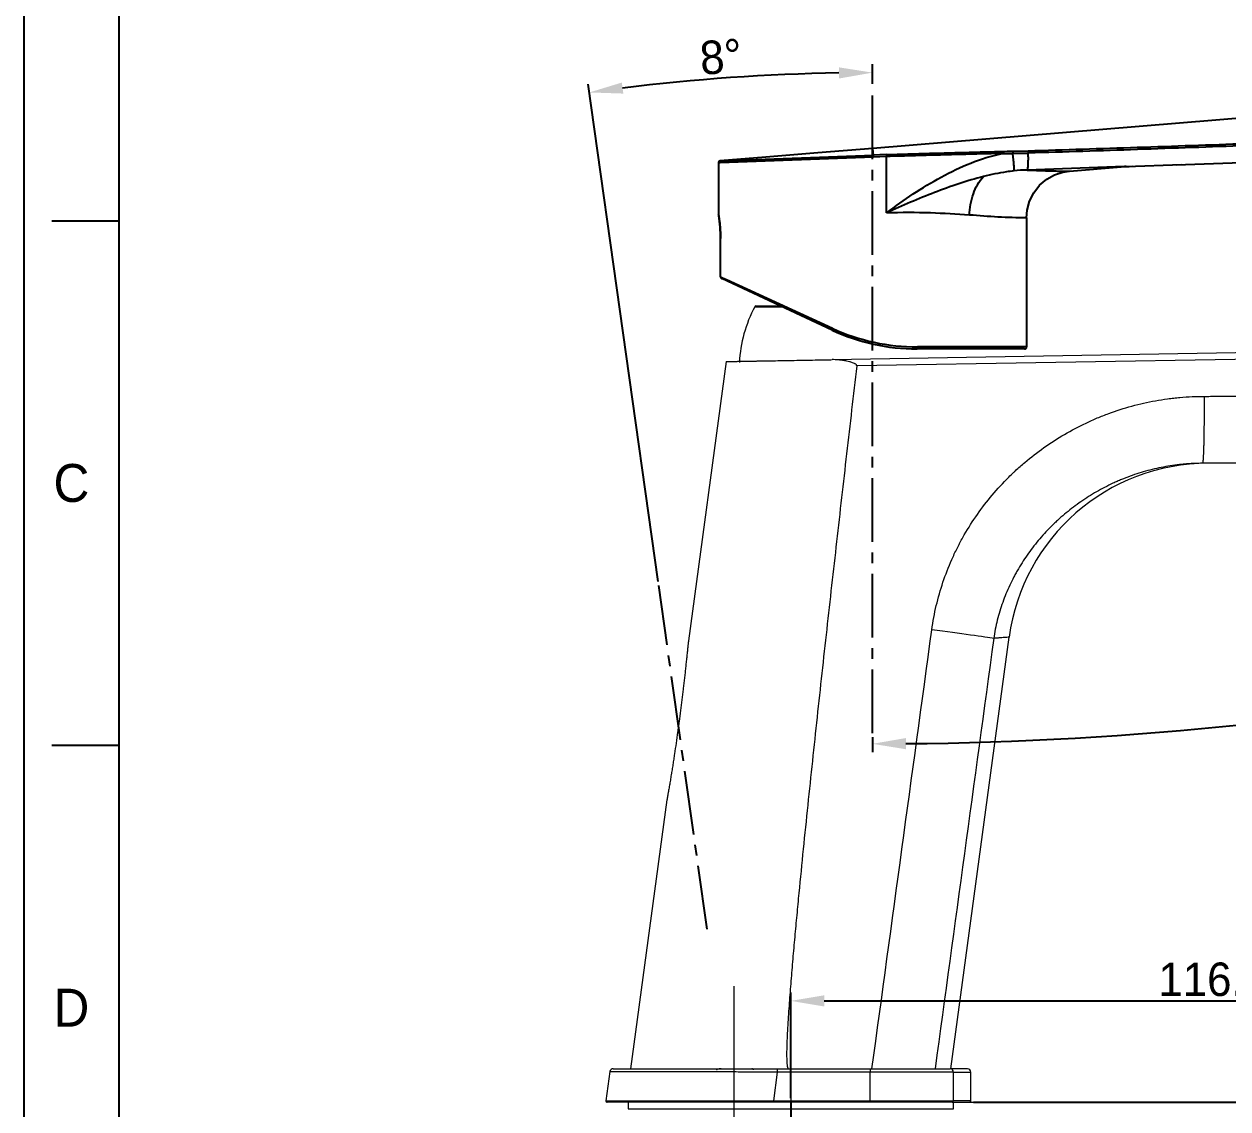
# Model space of a CAD drawing. Extents: x 8168 to 8762, y -18775 to -18355.
# Drawn here: x 8167.7 to 8347.4, y -18658.4 to -18496.3 of the extents above; entities that cross this region are included whole.
import ezdxf

# ---------------------------------------------------------------- set-up
doc = ezdxf.new("R2010")
doc.units = 0
doc.header["$MEASUREMENT"] = 0
for name, pattern in [('CENTER', [47.5, 22, -8.5, 8.5, -8.5]), ('CENTER2', [28.575, 19.05, -3.175, 3.175, -3.175]), ('HIDDEN2', [4.7625, 3.175, -1.5875])]:
    doc.linetypes.add(name, pattern=pattern)
doc.layers.get('0').update_dxf_attribs({"linetype": 'CONTINUOUS'})
doc.layers.get('DEFPOINTS').update_dxf_attribs({"linetype": 'CONTINUOUS'})
for name, color, linetype in [('1', 4, 'HIDDEN2'), ('CENTER', 1, 'CENTER2'), ('DIM', 2, 'CONTINUOUS')]:
    doc.layers.add(name, color=color, linetype=linetype)
doc.styles.get("Standard").update_dxf_attribs({"font": ''})
doc.styles.get('Standard').set_extended_font_data('Gulim')
doc.dimstyles.new('ISO-25', dxfattribs={"dimtxt": 2.5, "dimasz": 2.5, "dimexe": 1.25, "dimexo": 0.625, "dimtad": 1, "dimdec": 1, "dimdsep": 46, "dimtxsty": 'Standard', "dimcen": 2.5, "dimadec": 0, "dimazin": 0, "dimtfac": 1, "dimtdec": 1, "dimtmove": 0, "dimatfit": 3, "dimfxl": 1, "dimarcsym": 0})

# ---------------------------------------------------------------- blocks, each defined once
blk = doc.blocks.new('*D22')
at = {"layer": 'DEFPOINTS', "color": 0, "transparency": 16777216}
for p in [(8398.74, -18564.88, 0), (8398.74, -18642.22), (8282.16, -18657.36, 0)]:
    blk.add_point(p, dxfattribs=at)
at = {"layer": 'DIM', "color": 3, "lineweight": -2, "transparency": 16777216}
for p, q in [((8398.74, -18565.5), (8398.74, -18643.47)), ((8282.16, -18656.74), (8282.16, -18640.97)), ((8287.16, -18642.22), (8393.74, -18642.22))]:
    blk.add_line(p, q, dxfattribs=at)
at = {"layer": 'DIM', "color": 3, "transparency": 16777216}
for points in [[(8287.16, -18641.39), (8287.16, -18643.06), (8282.16, -18642.22)], [(8393.74, -18641.39), (8393.74, -18643.06), (8398.74, -18642.22)]]:
    blk.add_solid(points, dxfattribs=at)
at = {"layer": 'DIM', "color": 3, "transparency": 16777216, "insert": (8345.24, -18639.03), "char_height": 5, "attachment_point": 5}
blk.add_mtext('116.5', dxfattribs=at)
blk = doc.blocks.new('*D13')
at = {"layer": 'DEFPOINTS', "color": 0, "transparency": 16777216}
for p in [(8280.23, -18503.88), (8294.36, -18505.83, 0), (8262.45, -18580.19, 0), (8294.36, -18602.22, 0), (8269.66, -18631.5, 0)]:
    blk.add_point(p, dxfattribs=at)
at = {"layer": 'DIM', "color": 3, "lineweight": -2, "transparency": 16777216}
for p, q in [((8294.36, -18505.2), (8294.36, -18502.3)), ((8262.36, -18579.57), (8251.92, -18505.27))]:
    blk.add_line(p, q, dxfattribs=at)
blk.add_arc((8294.36, -18807.27), 303.71, 90.9433, 97.0567, dxfattribs=at)
at = {"layer": 'DIM', "color": 3, "transparency": 16777216}
for points in [[(8289.35, -18502.76), (8289.37, -18504.43), (8294.36, -18503.55)], [(8257.16, -18506.68), (8256.94, -18505.03), (8252.09, -18506.51)]]:
    blk.add_solid(points, dxfattribs=at)
at = {"layer": 'DIM', "color": 3, "transparency": 16777216, "insert": (8271.72, -18501.2), "char_height": 5, "attachment_point": 5, "rotation": 4.2298}
blk.add_mtext('8°', dxfattribs=at)
blk = doc.blocks.new('*D14')
at = {"layer": 'DEFPOINTS', "color": 0, "transparency": 16777216}
for p in [(8282.16, -18656.66), (8418.4, -18657.36, 0), (8418.4, -18667.07)]:
    blk.add_point(p, dxfattribs=at)
at = {"layer": 'DIM', "color": 3, "lineweight": -2, "transparency": 16777216}
for p, q in [((8282.16, -18657.29), (8282.16, -18668.32)), ((8418.4, -18657.99), (8418.4, -18668.32)), ((8287.16, -18667.07), (8413.4, -18667.07))]:
    blk.add_line(p, q, dxfattribs=at)
at = {"layer": 'DIM', "color": 3, "transparency": 16777216}
for points in [[(8287.16, -18666.23), (8287.16, -18667.9), (8282.16, -18667.07)], [(8413.4, -18666.23), (8413.4, -18667.9), (8418.4, -18667.07)]]:
    blk.add_solid(points, dxfattribs=at)
at = {"layer": 'DIM', "color": 3, "transparency": 16777216, "insert": (8347.6, -18663.87), "char_height": 5, "attachment_point": 5}
blk.add_mtext('136.2', dxfattribs=at)
blk = doc.blocks.new('*D15')
at = {"layer": 'DEFPOINTS', "color": 0, "transparency": 16777216}
for p in [(8398.74, -18564.88, 0), (8440.93, -18564.88), (8308.84, -18657.36, 0)]:
    blk.add_point(p, dxfattribs=at)
at = {"layer": 'DIM', "color": 3, "lineweight": -2, "transparency": 16777216}
for p, q in [((8399.37, -18564.88), (8442.18, -18564.88)), ((8440.93, -18652.36), (8440.93, -18569.88)), ((8309.47, -18657.36), (8442.18, -18657.36))]:
    blk.add_line(p, q, dxfattribs=at)
at = {"layer": 'DIM', "color": 3, "transparency": 16777216}
for points in [[(8440.09, -18569.88), (8441.76, -18569.88), (8440.93, -18564.88)], [(8440.09, -18652.36), (8441.76, -18652.36), (8440.93, -18657.36)]]:
    blk.add_solid(points, dxfattribs=at)
at = {"layer": 'DIM', "color": 3, "transparency": 16777216, "insert": (8437.74, -18609.6), "char_height": 5, "attachment_point": 5, "rotation": 90}
blk.add_mtext('92.5', dxfattribs=at)
blk = doc.blocks.new('*D16')
at = {"layer": 'DEFPOINTS', "color": 0, "transparency": 16777216}
for p in [(8294.36, -18505.83, 0), (8395.84, -18551.21, 0), (8294.36, -18602.22, 0), (8331.33, -18602.53), (8418.4, -18657.36, 0)]:
    blk.add_point(p, dxfattribs=at)
at = {"layer": 'DIM', "color": 3, "lineweight": -2, "transparency": 16777216}
blk.add_line((8294.36, -18602.84), (8294.36, -18605.07), dxfattribs=at)
blk.add_arc((8294.36, -18073.79), 530.03, 270.5405, 281.4595, dxfattribs=at)
at = {"layer": 'DIM', "color": 3, "transparency": 16777216}
for points in [[(8399.49, -18592.44), (8399.83, -18594.07), (8404.56, -18592.24)], [(8299.36, -18604.63), (8299.35, -18602.96), (8294.36, -18603.82)]]:
    blk.add_solid(points, dxfattribs=at)
at = {"layer": 'DIM', "color": 3, "transparency": 16777216, "insert": (8355.42, -18597.07), "char_height": 5, "attachment_point": 5, "rotation": 6.6553}
blk.add_mtext('12°', dxfattribs=at)

msp = doc.modelspace()

# ---------------------------------------------------------------- linework, layer by layer
for p, q in [((8181.82, -18369.03), (8181.82, -18760.75)), ((8181.82, -18525.72), (8171.82, -18525.72)), ((8181.82, -18604.06), (8171.82, -18604.06))]:
    msp.add_line(p, q)
at = {"color": 7, "linetype": 'Continuous'}
for p, q in [((8396.03, -18506.49, 0), (8294.41, -18514.86, 0)), ((8271.63, -18516.73, 0), (8294.52, -18515.87, 0)), ((8294.53, -18516.17, 0), (8271.64, -18517.02, 0)), ((8294.52, -18515.87, 0), (8294.41, -18514.86, 0)), ((8296.42, -18515.8, 0), (8294.52, -18515.87, 0)), ((8294.53, -18516.17, 0), (8294.52, -18515.87, 0)), ((8296.46, -18516.09, 0), (8294.53, -18516.17, 0)), ((8296.46, -18524.51, 0), (8296.46, -18516.09, 0)), ((8315.27, -18515.28, 0), (8317.59, -18515.22, 0)), ((8271.64, -18517.02, 0), (8271.36, -18517.03, 0)), ((8271.36, -18517.03, 0), (8271.36, -18524.53, 0)), ((8331.97, -18517.58, 0), (8317.48, -18518.1, 0)), ((8323.78, -18518.26, 0), (8332.07, -18517.58, 0)), ((8332.22, -18517.57, 0), (8331.97, -18517.58, 0)), ((8332.05, -18517.58, 0), (8332.16, -18517.57, 0)), ((8332.14, -18517.57, 0), (8332.31, -18517.57, 0)), ((8332.22, -18517.57, 0), (8340.55, -18517.27, 0)), ((8332.31, -18517.57, 0), (8332.7, -18517.55, 0)), ((8332.7, -18517.55, 0), (8333.16, -18517.54, 0)), ((8271.36, -18524.53, 0), (8271.36, -18524.58, 0)), ((8271.36, -18524.53, 0), (8271.37, -18524.62, 0)), ((8271.36, -18524.58, 0), (8271.38, -18524.68, 0)), ((8271.38, -18524.68, 0), (8271.43, -18524.97, 0)), ((8271.43, -18524.97, 0), (8271.49, -18525.45, 0)), ((8317.36, -18525.24, 0), (8317.36, -18544.53, 0)), ((8271.68, -18534.06, 0), (8271.68, -18528.33, 0)), ((8271.68, -18534.06, 0), (8271.68, -18528.33, 0)), ((8271.68, -18528.33, 0), (8271.68, -18528.33, 0)), ((8271.68, -18534.06, 0), (8271.68, -18534.06, 0)), ((8271.68, -18534.06, 0), (8271.87, -18534.15, 0)), ((8288.33, -18542.02, 0), (8271.85, -18534.33, 0)), ((8271.87, -18534.15, 0), (8272.32, -18534.36, 0)), ((8272.32, -18534.36, 0), (8272.55, -18534.46, 0)), ((8272.55, -18534.46, 0), (8288.38, -18541.74, 0)), ((8288.38, -18541.74, 0), (8288.43, -18541.77, 0)), ((8317.06, -18544.83, 0), (8301.01, -18544.83, 0)), ((8317.36, -18544.53, 0), (8301.1, -18544.53, 0))]:
    msp.add_line(p, q, dxfattribs=at)
msp.add_lwpolyline([(8167.68, -18354.89), (8761.62, -18354.89), (8761.62, -18774.89), (8167.68, -18774.89)], close=True)
at = {"color": 7, "linetype": 'Continuous', "elevation": 0}
for points in [[(8294.41, -18514.86), (8286.2, -18515.53), (8278.45, -18516.16), (8271.63, -18516.73)], [(8339.73, -18517.3), (8360.55, -18516.57), (8382.64, -18515.8)], [(8317.36, -18525.24), (8317.45, -18524.1), (8317.81, -18522.76), (8318.45, -18521.49), (8319.32, -18520.38), (8320.38, -18519.48), (8321.56, -18518.82), (8322.78, -18518.42), (8323.78, -18518.26)], [(8271.49, -18525.44), (8271.56, -18526.08), (8271.58, -18526.27)], [(8271.56, -18526.07), (8271.63, -18526.83), (8271.67, -18527.67), (8271.68, -18528.33)]]:
    msp.add_lwpolyline(points, dxfattribs=at)
at = {"color": 7, "linetype": 'Continuous'}
for centre, radius, start, end in [((8298.1, -17914.98, 0), 600.55, 271.48644, 271.63885), ((8312.68, -18344.53, 0), 171.1, 270.3429, 270.8789), ((8312.16, -18306.9, 0), 208.73, 270.8643, 271.5007), ((8248.44, -18528.42, 0), 23.25, 8.6979, 9.4021), ((8248.94, -18528.36, 0), 22.74, 0.0766, 8.7304), ((8271.98, -18534.06, 0), 0.3, 179.4081, 245), ((8301.01, -18514.83, 0), 30, 245, 270), ((8301.09, -18514.1, 0), 30.43, 245.4058, 270.0109), ((8317.06, -18544.53, 0), 0.3, 270, 0)]:
    msp.add_arc(centre, radius, start, end, dxfattribs=at)
for points, knots in [([(8317.59, -18515.22, 0), (8320.31, -18515.14, 0), (8325.75, -18514.98, 0), (8336.61, -18514.61, 0), (8350.2, -18514.14, 0), (8366.5, -18513.56, 0), (8377.37, -18513.16, 0), (8382.8, -18512.96, 0)], [0, 0, 0, 0, 0.124972, 0.249968, 0.499976, 0.749987, 1, 1, 1, 1]), ([(8382.82, -18513.23, 0), (8377.39, -18513.45, 0), (8366.52, -18513.87, 0), (8350.23, -18514.47, 0), (8336.64, -18514.94, 0), (8325.78, -18515.33, 0), (8320.34, -18515.48, 0), (8317.62, -18515.55, 0)], [0, 0, 0, 0, 0.250007, 0.500011, 0.750011, 0.875009, 1, 1, 1, 1]), ([(8296.42, -18515.8, 0), (8297.86, -18515.74, 0), (8300.74, -18515.66, 0), (8305.05, -18515.55, 0), (8309.36, -18515.43, 0), (8312.24, -18515.36, 0), (8313.68, -18515.33, 0)], [0, 0, 0, 0, 0.250128, 0.500098, 0.750056, 1, 1, 1, 1]), ([(8296.42, -18515.8, 0), (8296.43, -18515.8, 0), (8296.43, -18515.84, 0), (8296.44, -18515.9, 0), (8296.45, -18515.99, 0), (8296.46, -18516.06, 0), (8296.46, -18516.09, 0)], [0, 0, 0, 0, 0.100549, 0.329164, 0.652939, 1, 1, 1, 1]), ([(8296.46, -18524.51, 0), (8297.76, -18523.53, 0), (8300.41, -18521.63, 0), (8305.95, -18518.23, 0), (8310.53, -18516.31, 0), (8313.71, -18515.62, 0)], [0, 0, 0, 0, 0.250467, 0.50088, 1, 1, 1, 1]), ([(8313.71, -18515.62, 0), (8312.27, -18515.66, 0), (8309.39, -18515.73, 0), (8305.08, -18515.84, 0), (8300.77, -18515.96, 0), (8297.89, -18516.04, 0), (8296.46, -18516.09, 0)], [0, 0, 0, 0, 0.25, 0.499999, 0.749999, 1, 1, 1, 1]), ([(8313.68, -18515.33, 0), (8313.68, -18515.34, 0), (8313.69, -18515.37, 0), (8313.7, -18515.47, 0), (8313.7, -18515.56, 0), (8313.71, -18515.62, 0)], [0, 0, 0, 0, 0.122059, 0.355282, 1, 1, 1, 1]), ([(8315.27, -18515.28, 0), (8315.28, -18515.29, 0), (8315.29, -18515.33, 0), (8315.3, -18515.44, 0), (8315.31, -18515.53, 0), (8315.31, -18515.6, 0)], [0, 0, 0, 0, 0.130519, 0.361419, 1, 1, 1, 1]), ([(8315.48, -18518.24, 0), (8315.49, -18518.2, 0), (8315.51, -18518.09, 0), (8315.52, -18517.78, 0), (8315.49, -18517.24, 0), (8315.42, -18516.47, 0), (8315.35, -18515.9, 0), (8315.31, -18515.6, 0)], [0, 0, 0, 0, 0.047594, 0.121488, 0.348746, 0.658195, 1, 1, 1, 1]), ([(8317.48, -18518.1, 0), (8317.5, -18518.08, 0), (8317.53, -18518, 0), (8317.56, -18517.85, 0), (8317.59, -18517.61, 0), (8317.61, -18517.29, 0), (8317.63, -18516.91, 0), (8317.64, -18516.33, 0), (8317.63, -18515.87, 0), (8317.62, -18515.55, 0)], [0, 0, 0, 0, 0.032697, 0.094503, 0.188467, 0.312787, 0.463679, 0.634089, 1, 1, 1, 1]), ([(8317.59, -18515.22, 0), (8317.6, -18515.23, 0), (8317.61, -18515.27, 0), (8317.62, -18515.38, 0), (8317.62, -18515.48, 0), (8317.62, -18515.55, 0)], [0, 0, 0, 0, 0.129983, 0.366985, 1, 1, 1, 1]), ([(8271.63, -18516.73, 0), (8271.56, -18516.74, 0), (8271.42, -18516.81, 0), (8271.36, -18516.96, 0), (8271.36, -18517.03, 0)], [0, 0, 0, 0, 0.50012, 1, 1, 1, 1]), ([(8317.48, -18518.1, 0), (8318.39, -18518.14, 0), (8319.66, -18518.19, 0), (8321.22, -18518.24, 0), (8322.11, -18518.25, 0), (8322.81, -18518.26, 0), (8323.31, -18518.26, 0), (8323.62, -18518.26, 0), (8323.75, -18518.26, 0), (8323.78, -18518.26, 0)], [0, 0, 0, 0, 0.432682, 0.604436, 0.74539, 0.856258, 0.936226, 0.984021, 1, 1, 1, 1]), ([(8310.93, -18519.08, 0), (8308.45, -18519.71, 0), (8304.79, -18520.96, 0), (8300.01, -18522.9, 0), (8297.64, -18523.97, 0), (8296.46, -18524.51, 0)], [0, 0, 0, 0, 0.495809, 0.746973, 1, 1, 1, 1]), ([(8308.84, -18524.83, 0), (8308.88, -18523.76, 0), (8309.24, -18521.7, 0), (8310.24, -18519.81, 0), (8310.93, -18519.08, 0)], [0, 0, 0, 0, 0.515911, 1, 1, 1, 1]), ([(8315.48, -18518.24, 0), (8315.11, -18518.28, 0), (8313.57, -18518.48, 0), (8312.06, -18518.8, 0), (8310.93, -18519.08, 0)], [0, 0, 0, 0, 0.244316, 1, 1, 1, 1]), ([(8308.84, -18524.83, 0), (8306.91, -18524.69, 0), (8302.78, -18524.45, 0), (8298.65, -18524.44, 0), (8296.46, -18524.51, 0)], [0, 0, 0, 0, 0.469876, 1, 1, 1, 1]), ([(8288.38, -18541.74, 0), (8288.35, -18541.8, 0), (8288.33, -18541.89, 0), (8288.31, -18541.98, 0), (8288.32, -18542.01, 0), (8288.33, -18542.02, 0)], [0, 0, 0, 0, 0.673313, 0.892246, 1, 1, 1, 1]), ([(8301.01, -18544.83, 0), (8301.02, -18544.83, 0), (8301.05, -18544.8, 0), (8301.09, -18544.7, 0), (8301.1, -18544.6, 0), (8301.1, -18544.53, 0)], [0, 0, 0, 0, 0.118627, 0.343394, 1, 1, 1, 1])]:
    msp.add_open_spline(points, degree=3, knots=knots, dxfattribs=at)
for points in [[(8317.48, -18518.1, 0), (8316.81, -18518.11, 0), (8316.14, -18518.16, 0), (8315.48, -18518.24, 0)], [(8317.36, -18525.24, 0), (8314.52, -18525.27, 0), (8311.68, -18525.03, 0), (8308.84, -18524.83, 0)], [(8271.68, -18534.06, 0), (8271.68, -18534.13, 0), (8271.71, -18534.21, 0), (8271.76, -18534.27, 0)], [(8271.76, -18534.27, 0), (8271.79, -18534.29, 0), (8271.82, -18534.32, 0), (8271.85, -18534.33, 0)]]:
    msp.add_open_spline(points, degree=3, dxfattribs=at)
at = {"layer": '1', "color": 1, "linetype": 'Continuous', "lineweight": 13}
for p, q in [((8276.79, -18538.52, 0), (8280.83, -18538.52, 0)), ((8394.4, -18545.58, 0), (8292.01, -18547.37, 0)), ((8294.04, -18652.86, 0), (8280.15, -18652.86, 0)), ((8294.04, -18652.36, 0), (8294.04, -18652.86, 0)), ((8306.43, -18652.86, 0), (8294.04, -18652.86, 0)), ((8294.04, -18657.16, 0), (8294.04, -18652.86, 0)), ((8306.43, -18652.86, 0), (8309.04, -18652.86, 0)), ((8306.43, -18652.86, 0), (8306.43, -18657.16, 0)), ((8279.57, -18657.16, 0), (8294.04, -18657.16, 0)), ((8294.04, -18657.16, 0), (8306.43, -18657.16, 0)), ((8294.04, -18657.36, 0), (8294.04, -18657.16, 0)), ((8309.04, -18657.16, 0), (8306.43, -18657.16, 0))]:
    msp.add_line(p, q, dxfattribs=at)
at = {"layer": '1', "color": 7, "linetype": 'Continuous', "lineweight": 18}
for p, q in [((8276.97, -18538.41, 0), (8280.6, -18538.41, 0)), ((8288.34, -18546.43, 0), (8394.36, -18544.58, 0)), ((8272.52, -18546.71, 0), (8266.88, -18588.42, 0)), ((8306.04, -18652.36, 0), (8314.76, -18587.9, 0)), ((8263.67, -18612.21, 0), (8258.24, -18652.35, 0)), ((8255.15, -18652.79, 0), (8254.57, -18657.13, 0)), ((8280.15, -18652.86, 0), (8279.57, -18657.16, 0)), ((8280.16, -18652.36, 0), (8294.04, -18652.36, 0)), ((8294.04, -18652.36, 0), (8305.96, -18652.36, 0)), ((8308.54, -18652.36, 0), (8305.96, -18652.36, 0)), ((8309.04, -18657.16, 0), (8309.04, -18652.86, 0)), ((8257.86, -18657.36, 0), (8257.86, -18658.36, 0)), ((8257.86, -18658.36, 0), (8306.46, -18658.36, 0)), ((8294.04, -18657.36, 0), (8279.58, -18657.36, 0)), ((8306.24, -18657.36, 0), (8294.04, -18657.36, 0)), ((8306.24, -18657.36, 0), (8418.4, -18657.36, 0)), ((8306.46, -18658.36, 0), (8306.46, -18657.36, 0))]:
    msp.add_line(p, q, dxfattribs=at)
at = {"layer": '1', "color": 1, "linetype": 'CENTER', "lineweight": 13}
for p, q in [((8273.66, -18640.02, 0), (8273.66, -18712.86, 0)), ((8282.16, -18648.86, 0), (8282.16, -18664.86, 0))]:
    msp.add_line(p, q, dxfattribs=at)
at = {"layer": '1', "color": 7, "linetype": 'Continuous', "lineweight": 18}
for centre, radius, start, end in [((8294.36, -18547.86, 0), 19.9, 151.9871, 177.134), ((8276.97, -18538.61, 0), 0.2, 90, 151.9871), ((8308.54, -18652.86, 0), 0.5, 0, 90), ((8308.84, -18657.16, 0), 0.2, 270, 0)]:
    msp.add_arc(centre, radius, start, end, dxfattribs=at)
for centre, major_axis, ratio, start_param, end_param in [((8344.49, -18591.91, 0), (0, 30), 1, 0.000004, 1.436767), ((8255.65, -18652.86, 0), (0, 0.5), 0.999998, 6.283038, 7.708231), ((8254.76, -18657.16, 0), (0, 0.2), 1, 1.404779, 3.14166)]:
    msp.add_ellipse(centre, major_axis=major_axis, ratio=ratio, start_param=start_param, end_param=end_param, dxfattribs=at)
at = {"layer": '1', "color": 1, "linetype": 'Continuous', "lineweight": 13}
for centre, major_axis, ratio, start_param, end_param in [((8302.98, -18586.78, 0), (9.91, -1.35), 0.003338, 0.290641, 1.546297), ((8305.96, -18652.86, 0), (0, -0.5), 0.953501, 1.570796, 3.141593), ((8306.24, -18657.16, 0), (0, -0.2), 0.953501, 0, 1.570796)]:
    msp.add_ellipse(centre, major_axis=major_axis, ratio=ratio, start_param=start_param, end_param=end_param, dxfattribs=at)
at = {"layer": '1', "color": 7, "linetype": 'Continuous', "lineweight": 18}
for points, degree, knots in [([(8272.52, -18546.71, 0), (8272.52, -18546.71, 0), (8272.52, -18546.71, 0), (8272.52, -18546.71, 0), (8272.52, -18546.71, 0), (8272.53, -18546.71, 0), (8272.53, -18546.71, 0), (8272.55, -18546.71, 0), (8272.57, -18546.71, 0), (8272.64, -18546.71, 0), (8272.71, -18546.71, 0), (8272.85, -18546.7, 0), (8272.9, -18546.7, 0), (8272.99, -18546.7, 0), (8273.02, -18546.7, 0), (8273.09, -18546.7, 0), (8273.12, -18546.7, 0), (8273.3, -18546.69, 0), (8273.46, -18546.69, 0), (8273.74, -18546.69, 0), (8273.83, -18546.69, 0), (8273.99, -18546.68, 0), (8274.04, -18546.68, 0), (8274.15, -18546.68, 0), (8274.21, -18546.68, 0), (8274.5, -18546.67, 0), (8274.75, -18546.67, 0), (8275.15, -18546.66, 0), (8275.37, -18546.66, 0), (8275.59, -18546.65, 0), (8275.74, -18546.65, 0), (8275.82, -18546.65, 0), (8276.21, -18546.64, 0), (8276.54, -18546.64, 0), (8277.07, -18546.63, 0), (8277.34, -18546.62, 0), (8277.62, -18546.62, 0), (8277.81, -18546.62, 0), (8277.91, -18546.61, 0), (8278.4, -18546.61, 0), (8279.21, -18546.59, 0), (8280.09, -18546.58, 0), (8280.66, -18546.57, 0), (8280.78, -18546.56, 0), (8281.01, -18546.56, 0), (8281.13, -18546.56, 0), (8281.48, -18546.55, 0), (8281.72, -18546.55, 0), (8282.44, -18546.54, 0), (8282.94, -18546.53, 0), (8283.58, -18546.52, 0), (8283.71, -18546.51, 0), (8283.97, -18546.51, 0), (8284.1, -18546.51, 0), (8284.49, -18546.5, 0), (8284.75, -18546.49, 0), (8285.55, -18546.48, 0), (8286.1, -18546.47, 0), (8286.79, -18546.46, 0), (8286.93, -18546.46, 0), (8287.21, -18546.45, 0), (8287.35, -18546.45, 0), (8287.77, -18546.44, 0), (8288.05, -18546.44, 0), (8288.34, -18546.43, 0)], 3, [0, 0, 0, 0, 0.000065, 0.000065, 0.015689, 0.015689, 0.031313, 0.031313, 0.062561, 0.062561, 0.125057, 0.125057, 0.156305, 0.156305, 0.171929, 0.171929, 0.187553, 0.187553, 0.250049, 0.250049, 0.281297, 0.281297, 0.296921, 0.296921, 0.312545, 0.312545, 0.375041, 0.375041, 0.406289, 0.421913, 0.421913, 0.437537, 0.437537, 0.500033, 0.500033, 0.531281, 0.546905, 0.546905, 0.562529, 0.562529, 0.625025, 0.68752, 0.68752, 0.703144, 0.703144, 0.718768, 0.718768, 0.750016, 0.750016, 0.812512, 0.812512, 0.828136, 0.828136, 0.84376, 0.84376, 0.875008, 0.875008, 0.937504, 0.937504, 0.953128, 0.953128, 0.968752, 0.968752, 1, 1, 1, 1]), ([(8292.01, -18547.37, 0), (8292.01, -18547.35, 0), (8292.01, -18547.33, 0), (8292, -18547.29, 0), (8292, -18547.27, 0), (8291.97, -18547.22, 0), (8291.95, -18547.19, 0), (8291.88, -18547.13, 0), (8291.83, -18547.09, 0), (8291.74, -18547.04, 0), (8291.71, -18547.02, 0), (8291.58, -18546.96, 0), (8291.48, -18546.92, 0), (8291.23, -18546.83, 0), (8291.08, -18546.78, 0), (8290.8, -18546.71, 0), (8290.67, -18546.68, 0), (8290.35, -18546.61, 0), (8290.15, -18546.58, 0), (8289.75, -18546.52, 0), (8289.55, -18546.49, 0), (8289.16, -18546.45, 0), (8288.96, -18546.44, 0), (8288.63, -18546.43, 0), (8288.48, -18546.43, 0), (8288.34, -18546.43, 0)], 3, [0, 0, 0, 0, 0.014723, 0.014723, 0.029336, 0.029336, 0.055717, 0.055717, 0.101034, 0.101034, 0.129727, 0.129727, 0.210444, 0.210444, 0.329276, 0.329276, 0.428007, 0.428007, 0.583134, 0.583134, 0.736891, 0.736891, 0.88811, 0.88811, 1, 1, 1, 1]), ([(8292.01, -18547.37, 0), (8291.5, -18551.74, 0), (8291, -18556.11, 0), (8289.99, -18564.86, 0), (8289.5, -18569.23, 0), (8288.51, -18577.97, 0), (8288.01, -18582.35, 0), (8287.04, -18591.09, 0), (8286.56, -18595.47, 0), (8285.85, -18602.03, 0), (8285.62, -18604.22, 0), (8285.15, -18608.59, 0), (8284.92, -18610.78, 0), (8284.47, -18615.16, 0), (8284.24, -18617.35, 0), (8283.8, -18621.73, 0), (8283.58, -18623.92, 0), (8283.26, -18627.2, 0), (8283.16, -18628.3, 0), (8282.95, -18630.49, 0), (8282.85, -18631.58, 0), (8282.65, -18633.77, 0), (8282.55, -18634.87, 0), (8282.36, -18637.06, 0), (8282.27, -18638.16, 0), (8282.09, -18640.35, 0), (8282.01, -18641.45, 0), (8281.89, -18643.1, 0), (8281.85, -18643.64, 0), (8281.77, -18644.74, 0), (8281.74, -18645.29, 0), (8281.68, -18646.39, 0), (8281.65, -18646.94, 0), (8281.61, -18647.76, 0), (8281.6, -18648.04, 0), (8281.58, -18648.59, 0), (8281.57, -18648.86, 0), (8281.55, -18649.41, 0), (8281.55, -18649.69, 0), (8281.54, -18650.1, 0), (8281.54, -18650.24, 0), (8281.54, -18650.51, 0), (8281.55, -18650.65, 0), (8281.55, -18650.92, 0), (8281.56, -18651.06, 0), (8281.57, -18651.27, 0), (8281.57, -18651.34, 0), (8281.58, -18651.47, 0), (8281.58, -18651.54, 0), (8281.6, -18651.68, 0), (8281.6, -18651.75, 0), (8281.62, -18651.85, 0), (8281.62, -18651.88, 0), (8281.63, -18651.95, 0), (8281.64, -18651.99, 0), (8281.65, -18652.05, 0), (8281.66, -18652.09, 0), (8281.68, -18652.15, 0), (8281.69, -18652.19, 0), (8281.7, -18652.23, 0), (8281.71, -18652.25, 0), (8281.73, -18652.28, 0), (8281.73, -18652.3, 0), (8281.75, -18652.32, 0), (8281.75, -18652.32, 0), (8281.77, -18652.34, 0), (8281.77, -18652.34, 0), (8281.79, -18652.35, 0), (8281.79, -18652.36, 0), (8281.81, -18652.36, 0), (8281.81, -18652.36, 0), (8281.82, -18652.36, 0), (8281.82, -18652.36, 0), (8281.83, -18652.36, 0)], 3, [0, 0, 0, 0, 0.125, 0.125, 0.25, 0.25, 0.375, 0.375, 0.5, 0.5, 0.5625, 0.5625, 0.625, 0.625, 0.6875, 0.6875, 0.75, 0.75, 0.78125, 0.78125, 0.8125, 0.8125, 0.84375, 0.84375, 0.875, 0.875, 0.90625, 0.90625, 0.921875, 0.921875, 0.9375, 0.9375, 0.953125, 0.953125, 0.960937, 0.960937, 0.96875, 0.96875, 0.976562, 0.976562, 0.980469, 0.980469, 0.984375, 0.984375, 0.988281, 0.988281, 0.990234, 0.990234, 0.992187, 0.992187, 0.994141, 0.994141, 0.995117, 0.995117, 0.996094, 0.996094, 0.99707, 0.99707, 0.998047, 0.998047, 0.998535, 0.998535, 0.999023, 0.999023, 0.999268, 0.999268, 0.999512, 0.999512, 0.999756, 0.999756, 0.999878, 0.999878, 1, 1, 1, 1]), ([(8388.16, -18561.91, 0), (8388.13, -18561.91, 0), (8388.09, -18561.91, 0), (8387.95, -18561.91, 0), (8387.69, -18561.91, 0), (8387.41, -18561.91, 0), (8387.14, -18561.91, 0), (8387, -18561.91, 0), (8386.7, -18561.91, 0), (8386.51, -18561.91, 0), (8386.29, -18561.91, 0), (8385.4, -18561.91, 0), (8379.2, -18561.91, 0), (8375.01, -18561.91, 0), (8372.1, -18561.91, 0), (8364.03, -18561.91, 0), (8357.9, -18561.91, 0), (8350.27, -18561.91, 0), (8343.69, -18561.91, 0)], 2, [0, 0, 0, 0.00349, 0.00349, 0.013455, 0.013455, 0.02342, 0.02342, 0.033385, 0.033385, 0.04335, 0.04335, 0.202792, 0.202792, 0.362234, 0.362234, 0.681117, 0.681117, 1, 1, 1]), ([(8266.88, -18588.42, 0), (8266.88, -18588.42, 0), (8266.88, -18588.43, 0), (8266.88, -18588.45, 0), (8266.88, -18588.46, 0), (8266.88, -18588.48, 0), (8266.88, -18588.49, 0), (8266.87, -18588.5, 0), (8266.87, -18588.51, 0), (8266.87, -18588.55, 0), (8266.87, -18588.59, 0), (8266.86, -18588.65, 0), (8266.86, -18588.67, 0), (8266.85, -18588.72, 0), (8266.85, -18588.74, 0), (8266.84, -18588.81, 0), (8266.84, -18588.86, 0), (8266.83, -18588.97, 0), (8266.82, -18589.02, 0), (8266.81, -18589.13, 0), (8266.81, -18589.19, 0), (8266.8, -18589.27, 0), (8266.79, -18589.3, 0), (8266.79, -18589.36, 0), (8266.78, -18589.39, 0), (8266.77, -18589.54, 0), (8266.76, -18589.66, 0), (8266.73, -18589.9, 0), (8266.72, -18590.02, 0), (8266.69, -18590.27, 0), (8266.68, -18590.4, 0), (8266.65, -18590.65, 0), (8266.64, -18590.78, 0), (8266.61, -18591.03, 0), (8266.6, -18591.16, 0), (8266.57, -18591.42, 0), (8266.55, -18591.56, 0), (8266.51, -18591.95, 0), (8266.48, -18592.21, 0), (8266.42, -18592.74, 0), (8266.4, -18593, 0), (8266.34, -18593.53, 0), (8266.31, -18593.79, 0), (8266.25, -18594.32, 0), (8266.21, -18594.59, 0), (8266.15, -18595.12, 0), (8266.12, -18595.38, 0), (8266.03, -18596.18, 0), (8265.96, -18596.72, 0), (8265.83, -18597.79, 0), (8265.76, -18598.32, 0), (8265.63, -18599.4, 0), (8265.56, -18599.93, 0), (8265.47, -18600.61, 0), (8265.45, -18600.74, 0), (8265.41, -18601.01, 0), (8265.39, -18601.15, 0), (8265.34, -18601.55, 0), (8265.3, -18601.82, 0), (8265.19, -18602.63, 0), (8265.11, -18603.17, 0), (8264.96, -18604.24, 0), (8264.88, -18604.77, 0), (8264.76, -18605.57, 0), (8264.72, -18605.84, 0), (8264.64, -18606.37, 0), (8264.6, -18606.63, 0), (8264.52, -18607.16, 0), (8264.47, -18607.43, 0), (8264.41, -18607.82, 0), (8264.39, -18607.95, 0), (8264.36, -18608.15, 0), (8264.35, -18608.21, 0), (8264.33, -18608.35, 0), (8264.32, -18608.41, 0), (8264.26, -18608.74, 0), (8264.22, -18609, 0), (8264.16, -18609.38, 0), (8264.14, -18609.51, 0), (8264.09, -18609.77, 0), (8264.07, -18609.89, 0), (8264.03, -18610.14, 0), (8264.01, -18610.27, 0), (8263.97, -18610.51, 0), (8263.94, -18610.64, 0), (8263.9, -18610.88, 0), (8263.88, -18611, 0), (8263.85, -18611.17, 0), (8263.84, -18611.22, 0), (8263.82, -18611.34, 0), (8263.81, -18611.39, 0), (8263.79, -18611.5, 0), (8263.78, -18611.55, 0), (8263.77, -18611.65, 0), (8263.76, -18611.7, 0), (8263.74, -18611.78, 0), (8263.74, -18611.8, 0), (8263.73, -18611.85, 0), (8263.73, -18611.87, 0), (8263.72, -18611.93, 0), (8263.71, -18611.97, 0), (8263.7, -18612.05, 0), (8263.69, -18612.08, 0), (8263.68, -18612.13, 0), (8263.68, -18612.14, 0), (8263.68, -18612.16, 0), (8263.67, -18612.17, 0), (8263.67, -18612.2, 0), (8263.67, -18612.21, 0), (8263.67, -18612.22, 0), (8263.67, -18612.22, 0), (8263.67, -18612.22, 0), (8263.67, -18612.22, 0), (8263.67, -18612.22, 0)], 3, [0, 0, 0, 0, 0.007849, 0.007849, 0.011773, 0.011773, 0.013736, 0.013736, 0.015698, 0.015698, 0.023547, 0.023547, 0.027471, 0.027471, 0.031396, 0.031396, 0.039245, 0.039245, 0.047093, 0.047093, 0.054942, 0.054942, 0.058867, 0.058867, 0.062791, 0.062791, 0.078489, 0.078489, 0.094187, 0.094187, 0.109885, 0.109885, 0.125582, 0.125582, 0.14128, 0.14128, 0.156978, 0.156978, 0.188374, 0.188374, 0.219769, 0.219769, 0.251165, 0.251165, 0.282561, 0.282561, 0.313956, 0.313956, 0.376747, 0.376747, 0.439539, 0.439539, 0.50233, 0.50233, 0.518028, 0.518028, 0.533726, 0.533726, 0.565121, 0.565121, 0.627912, 0.627912, 0.690704, 0.690704, 0.722099, 0.722099, 0.753495, 0.753495, 0.78489, 0.78489, 0.800588, 0.800588, 0.808437, 0.808437, 0.816286, 0.816286, 0.847682, 0.847682, 0.863379, 0.863379, 0.879077, 0.879077, 0.894775, 0.894775, 0.910473, 0.910473, 0.926171, 0.926171, 0.93402, 0.93402, 0.941869, 0.941869, 0.949717, 0.949717, 0.957566, 0.957566, 0.961491, 0.961491, 0.965415, 0.965415, 0.973264, 0.973264, 0.981113, 0.981113, 0.985038, 0.985038, 0.988962, 0.988962, 0.996811, 0.996811, 0.998773, 0.998773, 1, 1, 1, 1]), ([(8255.65, -18652.36, 0), (8255.65, -18652.36, 0), (8255.66, -18652.36, 0), (8255.69, -18652.36, 0), (8255.7, -18652.36, 0), (8255.72, -18652.36, 0), (8255.73, -18652.36, 0), (8255.75, -18652.36, 0), (8255.76, -18652.36, 0), (8255.84, -18652.36, 0), (8255.96, -18652.36, 0), (8256.27, -18652.36, 0), (8256.46, -18652.36, 0), (8256.92, -18652.36, 0), (8257.19, -18652.36, 0), (8257.57, -18652.36, 0), (8257.65, -18652.36, 0), (8257.77, -18652.36, 0), (8257.81, -18652.36, 0), (8257.9, -18652.36, 0), (8258.11, -18652.36, 0), (8258.33, -18652.36, 0), (8258.9, -18652.36, 0), (8259.3, -18652.36, 0), (8260.18, -18652.36, 0), (8260.66, -18652.36, 0), (8261.41, -18652.36, 0), (8261.67, -18652.36, 0), (8262.08, -18652.36, 0), (8262.21, -18652.36, 0), (8262.42, -18652.36, 0), (8262.49, -18652.36, 0), (8262.63, -18652.36, 0), (8262.7, -18652.36, 0), (8263.34, -18652.36, 0), (8263.93, -18652.36, 0), (8265.16, -18652.36, 0), (8265.8, -18652.36, 0), (8267.13, -18652.36, 0), (8267.81, -18652.36, 0), (8268.7, -18652.36, 0), (8268.97, -18652.36, 0), (8269.24, -18652.36, 0), (8269.42, -18652.36, 0), (8269.51, -18652.36, 0), (8269.97, -18652.36, 0), (8270.34, -18652.36, 0), (8271.45, -18652.36, 0), (8272.2, -18652.36, 0), (8273.74, -18652.36, 0), (8274.52, -18652.36, 0), (8275.7, -18652.36, 0), (8276.1, -18652.36, 0), (8276.7, -18652.36, 0), (8277, -18652.36, 0), (8277.31, -18652.36, 0), (8277.51, -18652.36, 0), (8277.61, -18652.36, 0), (8278.53, -18652.36, 0), (8279.34, -18652.36, 0), (8280.16, -18652.36, 0)], 3, [0, 0, 0, 0, 0.03009, 0.03009, 0.045734, 0.045734, 0.053556, 0.053556, 0.061378, 0.061378, 0.123953, 0.123953, 0.186527, 0.186527, 0.249102, 0.249102, 0.264746, 0.264746, 0.272568, 0.272568, 0.28039, 0.311677, 0.311677, 0.374252, 0.374252, 0.436827, 0.436827, 0.468114, 0.468114, 0.483758, 0.483758, 0.49158, 0.49158, 0.499401, 0.499401, 0.561976, 0.561976, 0.624551, 0.624551, 0.687126, 0.687126, 0.70277, 0.710591, 0.710591, 0.718413, 0.718413, 0.749701, 0.749701, 0.812276, 0.812276, 0.87485, 0.87485, 0.906138, 0.906138, 0.921781, 0.929603, 0.929603, 0.937425, 0.937425, 1, 1, 1, 1]), ([(8271.79, -18652.36, 0), (8271.72, -18652.37, 0), (8271.65, -18652.38, 0), (8271.55, -18652.39, 0), (8271.51, -18652.39, 0), (8271.45, -18652.4, 0), (8271.44, -18652.4, 0), (8271.4, -18652.41, 0), (8271.39, -18652.41, 0), (8271.31, -18652.42, 0), (8271.26, -18652.43, 0), (8271.21, -18652.45, 0), (8271.2, -18652.45, 0), (8271.18, -18652.46, 0), (8271.17, -18652.46, 0), (8271.17, -18652.47, 0), (8271.16, -18652.47, 0), (8271.16, -18652.48, 0), (8271.16, -18652.48, 0), (8271.16, -18652.48, 0)], 3, [0, 0, 0, 0, 0.178572, 0.178572, 0.30258, 0.30258, 0.364585, 0.364585, 0.426589, 0.426589, 0.674605, 0.674605, 0.798614, 0.798614, 0.860618, 0.860618, 0.922622, 0.922622, 1, 1, 1, 1]), ([(8280.15, -18652.86, 0), (8280.15, -18652.83, 0), (8280.15, -18652.8, 0), (8280.16, -18652.75, 0), (8280.16, -18652.73, 0), (8280.16, -18652.7, 0), (8280.16, -18652.69, 0), (8280.16, -18652.64, 0), (8280.16, -18652.61, 0), (8280.16, -18652.57, 0), (8280.16, -18652.56, 0), (8280.16, -18652.53, 0), (8280.16, -18652.52, 0), (8280.16, -18652.49, 0), (8280.16, -18652.47, 0), (8280.16, -18652.44, 0), (8280.16, -18652.43, 0), (8280.16, -18652.42, 0), (8280.16, -18652.4, 0), (8280.16, -18652.39, 0), (8280.16, -18652.38, 0), (8280.16, -18652.38, 0), (8280.16, -18652.37, 0), (8280.16, -18652.37, 0), (8280.16, -18652.37, 0), (8280.16, -18652.37, 0), (8280.16, -18652.36, 0), (8280.16, -18652.36, 0), (8280.16, -18652.36, 0), (8280.16, -18652.36, 0), (8280.16, -18652.36, 0)], 3, [0, 0, 0, 0, 0.125, 0.125, 0.1875, 0.1875, 0.25, 0.25, 0.375, 0.375, 0.4375, 0.4375, 0.5, 0.5, 0.625, 0.625, 0.6875, 0.6875, 0.75, 0.8125, 0.8125, 0.875, 0.875, 0.9375, 0.9375, 0.96875, 0.96875, 0.984375, 0.984375, 1, 1, 1, 1]), ([(8279.58, -18657.36, 0), (8278.75, -18657.36, 0), (8277.92, -18657.36, 0), (8276.29, -18657.36, 0), (8275.48, -18657.36, 0), (8274.27, -18657.36, 0), (8273.87, -18657.36, 0), (8273.37, -18657.36, 0), (8273.27, -18657.36, 0), (8273.08, -18657.36, 0), (8272.98, -18657.36, 0), (8272.68, -18657.36, 0), (8272.48, -18657.36, 0), (8271.5, -18657.36, 0), (8270.74, -18657.36, 0), (8269.24, -18657.36, 0), (8268.51, -18657.36, 0), (8267.08, -18657.36, 0), (8266.39, -18657.36, 0), (8265.63, -18657.36, 0), (8265.54, -18657.36, 0), (8265.38, -18657.36, 0), (8265.29, -18657.36, 0), (8265.04, -18657.36, 0), (8264.55, -18657.36, 0), (8264.07, -18657.36, 0), (8263.13, -18657.36, 0), (8261.94, -18657.36, 0), (8260.86, -18657.36, 0), (8260.09, -18657.36, 0), (8259.84, -18657.36, 0), (8259.48, -18657.36, 0), (8259.36, -18657.36, 0), (8259.13, -18657.36, 0), (8259.01, -18657.36, 0), (8258.45, -18657.36, 0), (8258.04, -18657.36, 0), (8257.28, -18657.36, 0), (8256.94, -18657.36, 0), (8256.33, -18657.36, 0), (8256.06, -18657.36, 0), (8255.76, -18657.36, 0), (8255.71, -18657.36, 0), (8255.63, -18657.36, 0), (8255.6, -18657.36, 0), (8255.55, -18657.36, 0), (8255.42, -18657.36, 0), (8255.31, -18657.36, 0), (8255.08, -18657.36, 0), (8254.96, -18657.36, 0), (8254.8, -18657.36, 0), (8254.76, -18657.36, 0), (8254.76, -18657.36, 0), (8254.76, -18657.36, 0), (8254.76, -18657.36, 0)], 3, [0, 0, 0, 0, 0.062482, 0.062482, 0.124964, 0.124964, 0.156205, 0.156205, 0.164015, 0.164015, 0.171825, 0.171825, 0.187446, 0.187446, 0.249928, 0.249928, 0.31241, 0.31241, 0.374892, 0.374892, 0.382702, 0.382702, 0.390512, 0.390512, 0.406133, 0.437374, 0.437374, 0.499856, 0.562338, 0.562338, 0.593579, 0.593579, 0.609199, 0.609199, 0.62482, 0.62482, 0.687302, 0.687302, 0.749784, 0.749784, 0.812266, 0.812266, 0.827886, 0.827886, 0.835697, 0.835697, 0.843507, 0.874748, 0.874748, 0.93723, 0.93723, 0.999712, 0.999712, 1, 1, 1, 1]), ([(8279.58, -18657.36, 0), (8279.58, -18657.36, 0), (8279.58, -18657.36, 0), (8279.58, -18657.36, 0), (8279.58, -18657.36, 0), (8279.58, -18657.36, 0), (8279.58, -18657.35, 0), (8279.58, -18657.35, 0), (8279.58, -18657.34, 0), (8279.58, -18657.34, 0), (8279.58, -18657.33, 0), (8279.57, -18657.32, 0), (8279.57, -18657.31, 0), (8279.57, -18657.3, 0), (8279.57, -18657.29, 0), (8279.57, -18657.26, 0), (8279.57, -18657.25, 0), (8279.57, -18657.23, 0), (8279.57, -18657.23, 0), (8279.57, -18657.22, 0), (8279.57, -18657.21, 0), (8279.57, -18657.19, 0), (8279.57, -18657.18, 0), (8279.57, -18657.16, 0)], 3, [0, 0, 0, 0, 0.0625, 0.0625, 0.125, 0.125, 0.25, 0.25, 0.3125, 0.3125, 0.375, 0.375, 0.5, 0.5, 0.625, 0.625, 0.75, 0.75, 0.8125, 0.8125, 0.875, 0.875, 1, 1, 1, 1])]:
    msp.add_open_spline(points, degree=degree, knots=knots, dxfattribs=at)
at = {"layer": '1', "color": 1, "linetype": 'Continuous', "lineweight": 13}
for points, degree, knots in [([(8343.94, -18551.91, 0), (8350.51, -18551.91, 0), (8358.16, -18551.48, 0), (8364.3, -18551.13, 0), (8372.39, -18550.41, 0), (8375.3, -18550.15, 0), (8379.5, -18549.76, 0), (8385.71, -18549.17, 0), (8386.61, -18549.08, 0), (8387.51, -18549, 0), (8388.41, -18548.92, 0), (8388.57, -18548.91, 0), (8388.77, -18548.84, 0), (8388.78, -18548.83, 0), (8389.18, -18548.75, 0), (8389.31, -18548.73, 0), (8390.64, -18548.43, 0), (8392.38, -18548.04, 0), (8393.58, -18547.82, 0)], 2, [0, 0, 0, 0.25, 0.25, 0.5, 0.5, 0.625, 0.625, 0.75, 0.75, 0.78125, 0.78125, 0.796875, 0.796875, 0.8125, 0.8125, 0.875, 0.875, 1, 1, 1]), ([(8303.22, -18586.78, 0), (8303.39, -18585.56, 0), (8303.61, -18584.36, 0), (8304.17, -18582, 0), (8304.83, -18579.67, 0), (8305.71, -18577.41, 0), (8306.45, -18575.74, 0), (8306.71, -18575.18, 0), (8307.06, -18574.5, 0), (8307.13, -18574.36, 0), (8307.23, -18574.16, 0), (8307.27, -18574.09, 0), (8307.34, -18573.95, 0), (8307.52, -18573.61, 0), (8307.7, -18573.28, 0), (8308.44, -18571.94, 0), (8309.09, -18570.91, 0), (8310.46, -18568.91, 0), (8311.18, -18567.94, 0), (8312.73, -18566.07, 0), (8313.54, -18565.17, 0), (8314.62, -18564.08, 0), (8314.83, -18563.86, 0), (8315.11, -18563.59, 0), (8315.16, -18563.54, 0), (8315.27, -18563.43, 0), (8315.44, -18563.28, 0), (8316.05, -18562.7, 0), (8316.63, -18562.19, 0), (8318.02, -18561.01, 0), (8318.98, -18560.27, 0), (8320.95, -18558.87, 0), (8321.97, -18558.21, 0), (8324.07, -18556.98, 0), (8325.14, -18556.42, 0), (8326.39, -18555.83, 0), (8326.53, -18555.76, 0), (8326.81, -18555.63, 0), (8327.23, -18555.44, 0), (8327.65, -18555.26, 0), (8328.49, -18554.91, 0), (8329.06, -18554.68, 0), (8330.77, -18554.05, 0), (8333.07, -18553.32, 0), (8335.44, -18552.78, 0), (8337.23, -18552.46, 0), (8337.83, -18552.36, 0), (8338.74, -18552.24, 0), (8339.19, -18552.19, 0), (8339.65, -18552.14, 0), (8339.96, -18552.11, 0), (8340.11, -18552.09, 0), (8341.48, -18551.97, 0), (8342.71, -18551.91, 0), (8343.94, -18551.91, 0)], 3, [0, 0, 0, 0, 0.0625, 0.0625, 0.125, 0.1875, 0.1875, 0.21875, 0.21875, 0.226563, 0.226563, 0.230469, 0.230469, 0.234375, 0.25, 0.25, 0.3125, 0.3125, 0.375, 0.375, 0.4375, 0.4375, 0.453125, 0.453125, 0.457031, 0.457031, 0.460938, 0.46875, 0.5, 0.5, 0.5625, 0.5625, 0.625, 0.625, 0.6875, 0.6875, 0.695313, 0.695313, 0.703125, 0.71875, 0.71875, 0.75, 0.75, 0.8125, 0.875, 0.875, 0.90625, 0.90625, 0.921875, 0.929688, 0.929688, 0.9375, 0.9375, 1, 1, 1, 1]), ([(8343.69, -18561.91, 0), (8343.7, -18561.91, 0), (8343.71, -18561.9, 0), (8343.72, -18561.83, 0), (8343.73, -18561.78, 0), (8343.75, -18561.66, 0), (8343.75, -18561.58, 0), (8343.77, -18561.39, 0), (8343.78, -18561.28, 0), (8343.79, -18561.03, 0), (8343.8, -18560.89, 0), (8343.81, -18560.58, 0), (8343.82, -18560.41, 0), (8343.83, -18560.05, 0), (8343.85, -18559.66, 0), (8343.87, -18559, 0), (8343.88, -18558.27, 0), (8343.89, -18557.74, 0), (8343.9, -18557.2, 0), (8343.9, -18556.92, 0), (8343.91, -18556.34, 0), (8343.92, -18556.04, 0), (8343.92, -18555.44, 0), (8343.92, -18555.13, 0), (8343.93, -18554.5, 0), (8343.93, -18554.18, 0), (8343.93, -18553.54, 0), (8343.94, -18553.22, 0), (8343.94, -18552.57, 0), (8343.94, -18552.24, 0), (8343.94, -18551.91, 0)], 3, [0, 0, 0, 0, 0.0625, 0.0625, 0.125, 0.125, 0.1875, 0.1875, 0.25, 0.25, 0.3125, 0.3125, 0.375, 0.375, 0.4375, 0.5, 0.5625, 0.625, 0.625, 0.6875, 0.6875, 0.75, 0.75, 0.8125, 0.8125, 0.875, 0.875, 0.9375, 0.9375, 1, 1, 1, 1]), ([(8343.69, -18561.91, 0), (8342.76, -18561.91, 0), (8341.83, -18561.95, 0), (8340.79, -18562.05, 0), (8340.67, -18562.06, 0), (8340.44, -18562.08, 0), (8340.09, -18562.12, 0), (8339.75, -18562.16, 0), (8339.06, -18562.25, 0), (8338.6, -18562.32, 0), (8337.24, -18562.57, 0), (8336.35, -18562.77, 0), (8334.58, -18563.25, 0), (8333.7, -18563.52, 0), (8332.4, -18564, 0), (8331.97, -18564.16, 0), (8331.33, -18564.43, 0), (8331.01, -18564.56, 0), (8330.7, -18564.71, 0), (8330.49, -18564.8, 0), (8330.38, -18564.85, 0), (8329.43, -18565.29, 0), (8328.61, -18565.72, 0), (8327.02, -18566.63, 0), (8326.24, -18567.12, 0), (8324.74, -18568.17, 0), (8324, -18568.72, 0), (8322.94, -18569.6, 0), (8322.59, -18569.9, 0), (8322.16, -18570.29, 0), (8322.07, -18570.37, 0), (8321.9, -18570.53, 0), (8321.82, -18570.61, 0), (8321.56, -18570.84, 0), (8321.4, -18571.01, 0), (8320.57, -18571.82, 0), (8319.94, -18572.49, 0), (8318.75, -18573.89, 0), (8318.18, -18574.61, 0), (8317.12, -18576.1, 0), (8316.62, -18576.88, 0), (8316.03, -18577.88, 0), (8315.86, -18578.18, 0), (8315.69, -18578.48, 0), (8315.58, -18578.69, 0), (8315.52, -18578.79, 0), (8315.25, -18579.31, 0), (8315.05, -18579.72, 0), (8314.46, -18580.98, 0), (8314.11, -18581.83, 0), (8313.5, -18583.56, 0), (8313.23, -18584.44, 0), (8312.78, -18586.23, 0), (8312.6, -18587.14, 0), (8312.47, -18588.06, 0)], 3, [0, 0, 0, 0, 0.0625, 0.0625, 0.070313, 0.070313, 0.078125, 0.09375, 0.09375, 0.125, 0.125, 0.1875, 0.1875, 0.25, 0.25, 0.28125, 0.28125, 0.296875, 0.304688, 0.304688, 0.3125, 0.3125, 0.375, 0.375, 0.4375, 0.4375, 0.5, 0.5, 0.53125, 0.53125, 0.539063, 0.539063, 0.546875, 0.546875, 0.5625, 0.5625, 0.625, 0.625, 0.6875, 0.6875, 0.75, 0.75, 0.765625, 0.773438, 0.773438, 0.78125, 0.78125, 0.8125, 0.8125, 0.875, 0.875, 0.9375, 0.9375, 1, 1, 1, 1]), ([(8314.76, -18587.89, 0), (8314.76, -18587.89, 0), (8314.66, -18587.9, 0), (8314.38, -18587.92, 0), (8314, -18587.95, 0), (8313.76, -18587.97, 0), (8313.44, -18587.99, 0), (8313.4, -18587.99, 0), (8313.33, -18588, 0), (8313.29, -18588, 0), (8313.17, -18588.01, 0), (8312.93, -18588.03, 0), (8312.66, -18588.05, 0), (8312.47, -18588.06, 0)], 3, [0, 0, 0, 0, 0.249879, 0.499919, 0.499919, 0.74996, 0.74996, 0.781215, 0.781215, 0.81247, 0.81247, 0.87498, 1, 1, 1, 1]), ([(8280.15, -18652.86, 0), (8279.32, -18652.86, 0), (8278.48, -18652.86, 0), (8277.55, -18652.85, 0), (8277.45, -18652.85, 0), (8277.24, -18652.85, 0), (8276.93, -18652.85, 0), (8276.62, -18652.85, 0), (8276.01, -18652.85, 0), (8275.6, -18652.85, 0), (8274.39, -18652.85, 0), (8273.6, -18652.84, 0), (8272.04, -18652.84, 0), (8271.27, -18652.84, 0), (8270.13, -18652.84, 0), (8269.75, -18652.83, 0), (8269.29, -18652.83, 0), (8269.2, -18652.83, 0), (8269.01, -18652.83, 0), (8268.73, -18652.83, 0), (8268.46, -18652.83, 0), (8267.56, -18652.83, 0), (8266.86, -18652.83, 0), (8265.51, -18652.82, 0), (8264.86, -18652.82, 0), (8263.6, -18652.82, 0), (8263, -18652.82, 0), (8262.34, -18652.82, 0), (8262.27, -18652.82, 0), (8262.13, -18652.82, 0), (8262.06, -18652.81, 0), (8261.85, -18652.81, 0), (8261.71, -18652.81, 0), (8261.3, -18652.81, 0), (8261.03, -18652.81, 0), (8260.26, -18652.81, 0), (8259.78, -18652.81, 0), (8258.88, -18652.81, 0), (8258.46, -18652.81, 0), (8257.89, -18652.8, 0), (8257.71, -18652.8, 0), (8257.49, -18652.8, 0), (8257.45, -18652.8, 0), (8257.36, -18652.8, 0), (8257.32, -18652.8, 0), (8257.19, -18652.8, 0), (8257.11, -18652.8, 0), (8256.72, -18652.8, 0), (8256.45, -18652.8, 0), (8255.98, -18652.8, 0), (8255.79, -18652.8, 0), (8255.47, -18652.8, 0), (8255.35, -18652.8, 0), (8255.26, -18652.8, 0), (8255.25, -18652.8, 0), (8255.24, -18652.8, 0), (8255.23, -18652.8, 0), (8255.2, -18652.8, 0), (8255.19, -18652.8, 0), (8255.16, -18652.8, 0), (8255.15, -18652.8, 0), (8255.15, -18652.8, 0), (8255.15, -18652.8, 0), (8255.15, -18652.8, 0)], 3, [0, 0, 0, 0, 0.062496, 0.062496, 0.070308, 0.070308, 0.07812, 0.093744, 0.093744, 0.124992, 0.124992, 0.187488, 0.187488, 0.249984, 0.249984, 0.281231, 0.281231, 0.289043, 0.289043, 0.296855, 0.312479, 0.312479, 0.374975, 0.374975, 0.437471, 0.437471, 0.499967, 0.499967, 0.507779, 0.507779, 0.515591, 0.515591, 0.531215, 0.531215, 0.562463, 0.562463, 0.624959, 0.624959, 0.687455, 0.687455, 0.718703, 0.718703, 0.726515, 0.726515, 0.734327, 0.734327, 0.749951, 0.749951, 0.812446, 0.812446, 0.874942, 0.874942, 0.937438, 0.937438, 0.94525, 0.94525, 0.953062, 0.953062, 0.968686, 0.968686, 0.999934, 0.999934, 1, 1, 1, 1]), ([(8254.57, -18657.14, 0), (8254.57, -18657.14, 0), (8254.61, -18657.14, 0), (8254.76, -18657.14, 0), (8254.88, -18657.14, 0), (8255.11, -18657.14, 0), (8255.2, -18657.14, 0), (8255.33, -18657.14, 0), (8255.35, -18657.14, 0), (8255.4, -18657.14, 0), (8255.43, -18657.14, 0), (8255.51, -18657.14, 0), (8255.57, -18657.14, 0), (8255.86, -18657.14, 0), (8256.14, -18657.14, 0), (8256.75, -18657.14, 0), (8257.1, -18657.14, 0), (8257.86, -18657.14, 0), (8258.27, -18657.14, 0), (8258.84, -18657.14, 0), (8258.95, -18657.14, 0), (8259.13, -18657.14, 0), (8259.19, -18657.14, 0), (8259.31, -18657.14, 0), (8259.61, -18657.14, 0), (8259.92, -18657.14, 0), (8260.7, -18657.14, 0), (8261.78, -18657.14, 0), (8262.98, -18657.15, 0), (8263.93, -18657.15, 0), (8264.25, -18657.15, 0), (8264.74, -18657.15, 0), (8264.91, -18657.15, 0), (8265.16, -18657.15, 0), (8265.24, -18657.15, 0), (8265.41, -18657.15, 0), (8265.5, -18657.15, 0), (8266.26, -18657.15, 0), (8266.96, -18657.15, 0), (8268.4, -18657.15, 0), (8269.14, -18657.15, 0), (8270.64, -18657.15, 0), (8271.41, -18657.15, 0), (8272.4, -18657.16, 0), (8272.6, -18657.16, 0), (8272.9, -18657.16, 0), (8273, -18657.16, 0), (8273.2, -18657.16, 0), (8273.3, -18657.16, 0), (8273.6, -18657.16, 0), (8273.8, -18657.16, 0), (8274.21, -18657.16, 0), (8274.41, -18657.16, 0), (8275.43, -18657.16, 0), (8276.25, -18657.16, 0), (8277.28, -18657.16, 0), (8277.49, -18657.16, 0), (8277.9, -18657.16, 0), (8278.11, -18657.16, 0), (8278.74, -18657.16, 0), (8279.16, -18657.16, 0), (8279.57, -18657.16, 0)], 3, [0, 0, 0, 0, 0.062452, 0.062452, 0.124955, 0.124955, 0.156206, 0.156206, 0.164019, 0.164019, 0.171832, 0.171832, 0.187458, 0.187458, 0.249961, 0.249961, 0.312465, 0.312465, 0.374968, 0.374968, 0.390594, 0.390594, 0.398406, 0.398406, 0.406219, 0.437471, 0.437471, 0.499974, 0.562477, 0.562477, 0.593729, 0.593729, 0.609355, 0.609355, 0.617168, 0.617168, 0.624981, 0.624981, 0.687484, 0.687484, 0.749987, 0.749987, 0.81249, 0.81249, 0.828116, 0.828116, 0.835929, 0.835929, 0.843742, 0.843742, 0.859368, 0.859368, 0.874994, 0.874994, 0.937497, 0.937497, 0.953123, 0.953123, 0.968748, 0.968748, 1, 1, 1, 1])]:
    msp.add_open_spline(points, degree=degree, knots=knots, dxfattribs=at)
for points in [[(8294.29, -18652.36, 0), (8297.27, -18630.5, 0), (8300.25, -18608.64, 0), (8303.22, -18586.78, 0)], [(8312.47, -18588.06, 0), (8309.55, -18609.5, 0), (8306.62, -18630.93, 0), (8303.7, -18652.36, 0)]]:
    msp.add_open_spline(points, degree=3, dxfattribs=at)
at = {"layer": '1', "color": 7, "linetype": 'Continuous', "lineweight": 18}
for points, degree in [([(8270.94, -18652.36, 0), (8271.05, -18652.43, 0), (8271.16, -18652.49, 0)], 2), ([(8276.62, -18652.51, 0), (8276.5, -18652.44, 0), (8276.37, -18652.36, 0)], 2), ([(8280.15, -18652.86, 0), (8280.15, -18652.86, 0), (8280.15, -18652.86, 0), (8280.15, -18652.86, 0)], 3), ([(8279.57, -18657.16, 0), (8279.57, -18657.16, 0), (8279.57, -18657.16, 0), (8279.57, -18657.16, 0)], 3)]:
    msp.add_open_spline(points, degree=degree, dxfattribs=at)
at = {"layer": 'CENTER', "color": 1, "linetype": 'CENTER2', "ltscale": 0.5}
for p, q in [((8294.36, -18602.22, 0), (8294.36, -18505.83, 0)), ((8269.66, -18631.5, 0), (8262.45, -18580.19, 0))]:
    msp.add_line(p, q, dxfattribs=at)

# ---------------------------------------------------------------- texts
at = {"char_height": 5.66, "attachment_point": 5}
for s, insert in [('C', (8174.75, -18564.89)), ('D', (8174.75, -18643.24))]:
    msp.add_mtext_dynamic_manual_height_columns(s, width=10, gutter_width=12.5, heights=[0], dxfattribs=dict(at, insert=insert))

# ---------------------------------------------------------------- dimensions: what is measured, and where the dimension line sits
at = {"layer": 'DIM', "color": 7}
for base, line2, picture, middle in [((8280.23, -18503.88), ((8269.66, -18631.5, 0), (8262.45, -18580.19, 0)), '*D13', (8271.96, -18504.38)), ((8331.33, -18602.53), ((8395.84, -18551.21, 0), (8418.4, -18657.36, 0)), '*D16', (8355.79, -18600.25))]:
    dim = msp.add_angular_dim_2l(base=base, line1=((8294.36, -18602.22, 0), (8294.36, -18505.83, 0)), line2=line2, dimstyle='ISO-25', override={"dimtxt": 5, "dimasz": 5, "dimcen": 5, "dimclrd": 3, "dimclre": 3, "dimclrt": 3, "dimfxl": 1.25}, dxfattribs=at)
    dim.commit()
    dim.dimension.update_dxf_attribs({"geometry": picture, "text_midpoint": middle, "dimtype": 162})
dim = msp.add_linear_dim(base=(8398.74, -18642.22), p1=(8282.16, -18657.36, 0), p2=(8398.74, -18564.88, 0), text='116.5', dimstyle='ISO-25', override={"dimtxt": 5, "dimasz": 5, "dimcen": 5, "dimclrd": 3, "dimclre": 3, "dimclrt": 3, "dimfxl": 1.25}, dxfattribs=at)
dim.commit()
dim.dimension.update_dxf_attribs({"geometry": '*D22', "text_midpoint": (8345.24, -18642.22), "dimtype": 160})
dim = msp.add_linear_dim(base=(8440.93, -18564.88), p1=(8308.84, -18657.36, 0), p2=(8398.74, -18564.88, 0), angle=90, dimstyle='ISO-25', override={"dimtxt": 5, "dimasz": 5, "dimcen": 5, "dimclrd": 3, "dimclre": 3, "dimclrt": 3, "dimfxl": 1.25}, dxfattribs=at)
dim.commit()
dim.dimension.update_dxf_attribs({"geometry": '*D15', "text_midpoint": (8440.93, -18609.6), "dimtype": 160})
dim = msp.add_linear_dim(base=(8418.4, -18667.07), p1=(8282.16, -18656.66), p2=(8418.4, -18657.36, 0), dimstyle='ISO-25', override={"dimtxt": 5, "dimasz": 5, "dimcen": 5, "dimclrd": 3, "dimclre": 3, "dimclrt": 3, "dimfxl": 1.25}, dxfattribs=at)
dim.commit()
dim.dimension.update_dxf_attribs({"geometry": '*D14', "text_midpoint": (8347.6, -18667.07), "dimtype": 160})

doc.saveas('drawing.dxf')
